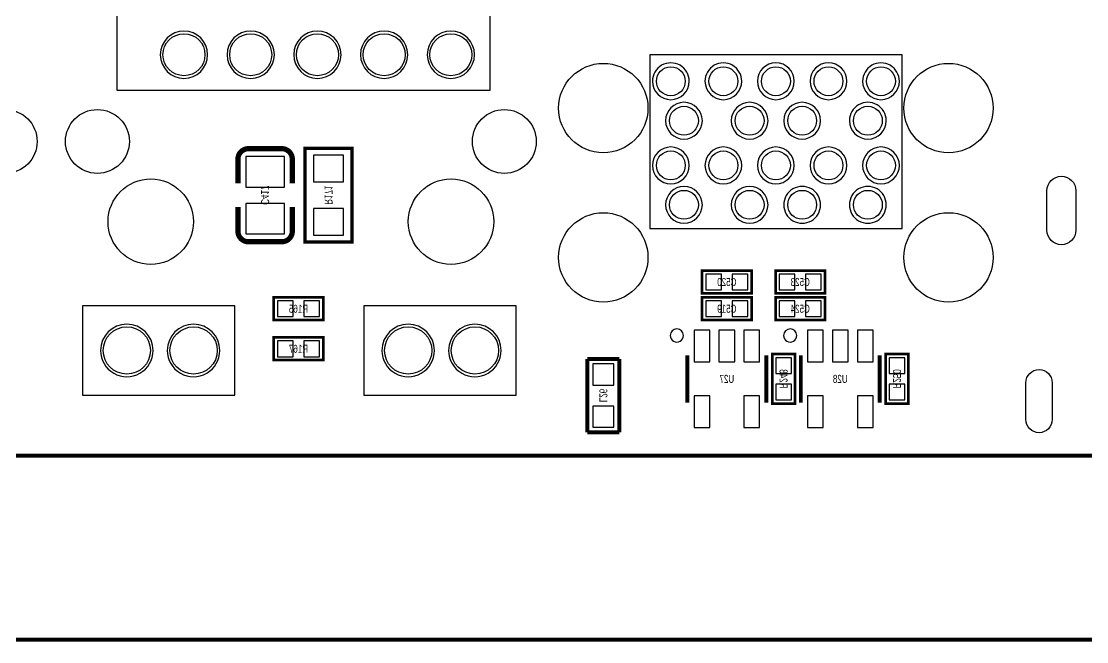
# Model space of a CAD drawing. Extents: x 0 to 125, y -7 to 87.
# Drawn here: x 55.06 to 95.61, y -7.08 to 16.52 of the extents above; entities that cross this region are included whole.
import ezdxf
from ezdxf.enums import TextEntityAlignment as Align

# ---------------------------------------------------------------- set-up
doc = ezdxf.new("R2010")
doc.units = 0
for name, color, linetype in [('BG_OUTLINE', 12, 'CONTINUOUS'), ('PG_SILKSCREEN_BOTTOM', 150, 'CONTINUOUS'), ('PIN_BOTTOM', 202, 'CONTINUOUS'), ('RD_SILKSCREEN_BOTTOM', 150, 'CONTINUOUS')]:
    doc.layers.add(name, color=color, linetype=linetype)

msp = doc.modelspace()

# ---------------------------------------------------------------- linework, layer by layer
at = {"layer": 'BG_OUTLINE', "const_width": 0.1524}
for points in [[(125.000004, 77.0001), (125.000004, 2.999994, -0.414214), (122.00001, 0), (2.999994, 0, -0.414214), (0, 2.999994), (0, 77.0001, -0.414214), (2.999994, 80.000094), (122.00001, 80.000094, -0.414214), (125.000004, 77.0001)], [(122.00001, 0), (122.00001, -1.499997), (125.000004, -1.499997), (125.000004, -4.99999, -0.414214), (123.000008, -6.999986), (1.999996, -6.999986, -0.414214), (0, -4.99999), (0, -1.499997), (2.999994, -1.499997), (2.999994, 0)]]:
    msp.add_lwpolyline(points, format="xyb", dxfattribs=at)
at = {"layer": 'PG_SILKSCREEN_BOTTOM'}
for points in [[(72.899981, 13.899998), (72.899981, 19.300012), (58.699959, 19.300012), (58.699959, 13.899998)], [(78.98318, 15.239898), (78.98318, 8.639912), (88.58316, 8.639912), (88.58316, 15.239898)], [(63.189764, 2.299995), (63.189764, 5.700014), (57.389776, 5.700014), (57.389776, 2.299995)], [(73.899979, 2.299995), (73.899979, 5.700014), (68.099965, 5.700014), (68.099965, 2.299995)]]:
    msp.add_lwpolyline(points, close=True, dxfattribs=at)
for points in [[(62.149863, 15.250008, 1), (60.349877, 15.250008, 1)], [(64.689863, 15.250008, 1), (62.889877, 15.250008, 1)], [(67.229863, 15.250008, 1), (65.429877, 15.250008, 1)], [(69.769863, 15.250008, 1), (67.969877, 15.250008, 1)], [(72.309863, 15.250008, 1), (70.509877, 15.250008, 1)], [(80.483177, 14.240002, 1), (79.083163, 14.240012, 1)], [(82.483173, 14.240002, 1), (81.083167, 14.240012, 1)], [(84.483169, 14.240002, 1), (83.083171, 14.240012, 1)], [(86.483165, 14.240002, 1), (85.083175, 14.240012, 1)], [(88.483186, 14.240002, 1), (87.083154, 14.240012, 1)], [(80.983074, 12.739903, 1), (79.583066, 12.73991, 1)], [(83.482866, 12.739903, 1), (82.082874, 12.73991, 1)], [(85.482862, 12.739903, 1), (84.082878, 12.73991, 1)], [(87.98306, 12.739903, 1), (86.58308, 12.73991, 1)], [(80.483177, 11.039907, 1), (79.083163, 11.039907, 1)], [(82.483173, 11.039907, 1), (81.083167, 11.039907, 1)], [(84.483169, 11.039907, 1), (83.083171, 11.039907, 1)], [(86.483165, 11.039907, 1), (85.083175, 11.039907, 1)], [(88.483161, 11.039907, 1), (87.083179, 11.039907, 1)], [(80.983074, 9.540011, 1), (79.583066, 9.540002, 1)], [(83.482866, 9.540011, 1), (82.082874, 9.540002, 1)], [(85.482862, 9.540011, 1), (84.082878, 9.540002, 1)], [(87.98306, 9.540011, 1), (86.58308, 9.540002, 1)], [(60.074886, 3.999814, 1), (58.074854, 3.999801, 1)], [(62.614886, 3.999814, 1), (60.614854, 3.999801, 1)], [(70.785076, 3.999814, 1), (68.785065, 3.999801, 1)], [(73.325076, 3.999814, 1), (71.325065, 3.999801, 1)], [(80.259987, 4.572, 1), (79.760009, 4.572009, 1)], [(84.577987, 4.572, 1), (84.078009, 4.572009, 1)]]:
    msp.add_lwpolyline(points, format="xyb", close=True, dxfattribs=at)
at = {"layer": 'PG_SILKSCREEN_BOTTOM', "const_width": 0.199898}
for points in [[(63.303937, 10.356088), (63.303937, 11.276076, -0.414214), (63.703987, 11.676126)], [(63.703987, 11.676126), (64.973987, 11.676126, -0.414214), (65.374037, 11.276076)], [(65.374037, 9.455912), (65.374037, 8.535924, -0.4144), (64.973987, 8.136128)], [(64.973987, 8.136128), (63.703987, 8.135874, -0.414214), (63.303937, 8.535924)]]:
    msp.add_lwpolyline(points, format="xyb", dxfattribs=at)
at = {"layer": 'PG_SILKSCREEN_BOTTOM'}
for points, const_width in [([(65.374037, 11.276076), (65.374037, 10.356088)], 0.199898), ([(65.862987, 11.684), (65.862987, 8.128), (67.640987, 8.128), (67.640987, 11.684), (65.862987, 11.684)], 0.127), ([(63.303937, 8.535924), (63.303937, 9.455912)], 0.199898), ([(80.9752, 6.1722), (82.8548, 6.1722), (82.8548, 7.0358), (80.9752, 7.0358), (80.9752, 6.1722)], 0.1016), ([(85.6488, 7.0358), (83.7692, 7.0358), (83.7692, 6.1722), (85.6488, 6.1722), (85.6488, 7.0358)], 0.1016), ([(64.669187, 5.1562), (66.548787, 5.1562), (66.548787, 6.0198), (64.669187, 6.0198), (64.669187, 5.1562)], 0.1016), ([(80.9752, 5.1562), (82.8548, 5.1562), (82.8548, 6.0198), (80.9752, 6.0198), (80.9752, 5.1562)], 0.1016), ([(85.6488, 6.0198), (83.7692, 6.0198), (83.7692, 5.1562), (85.6488, 5.1562), (85.6488, 6.0198)], 0.1016), ([(66.548787, 4.4958), (64.669187, 4.4958), (64.669187, 3.6322), (66.548787, 3.6322), (66.548787, 4.4958)], 0.1016), ([(76.6064, 3.6703), (76.6064, 0.889)], 0.1524), ([(77.8256, 3.6703), (76.6064, 3.6703)], 0.1524), ([(77.8256, 0.889), (77.8256, 3.6703)], 0.1524), ([(80.415003, 3.820998), (80.415003, 2.021002)], 0.150012), ([(83.414997, 2.021002), (83.414997, 3.820998)], 0.150012), ([(83.6422, 3.8608), (83.6422, 1.9812), (84.5058, 1.9812), (84.5058, 3.8608), (83.6422, 3.8608)], 0.1016), ([(84.733003, 3.820998), (84.733003, 2.021002)], 0.150012), ([(87.732997, 2.021002), (87.732997, 3.820998)], 0.150012), ([(87.9602, 3.8608), (87.9602, 1.9812), (88.8238, 1.9812), (88.8238, 3.8608), (87.9602, 3.8608)], 0.1016), ([(76.6064, 0.889), (77.8256, 0.889)], 0.1524)]:
    msp.add_lwpolyline(points, dxfattribs=dict(at, const_width=const_width))
at = {"layer": 'PIN_BOTTOM'}
for points in [[(65.073936, 11.376025), (63.604038, 11.376025), (63.604038, 10.216007), (65.073936, 10.216007)], [(67.323487, 11.43), (66.180487, 11.43), (66.180487, 10.414), (67.323487, 10.414)], [(65.073936, 9.595993), (63.604038, 9.595993), (63.604038, 8.435975), (65.073936, 8.435975)], [(67.323487, 9.398), (66.180487, 9.398), (66.180487, 8.382), (67.323487, 8.382)], [(81.115433, 6.903695), (81.115433, 6.304305), (81.714823, 6.304305), (81.714823, 6.903695)], [(82.115177, 6.903695), (82.115177, 6.304305), (82.714567, 6.304305), (82.714567, 6.903695)], [(84.508823, 6.304305), (84.508823, 6.903695), (83.909433, 6.903695), (83.909433, 6.304305)], [(85.508567, 6.304305), (85.508567, 6.903695), (84.909177, 6.903695), (84.909177, 6.304305)], [(64.809421, 5.887695), (64.809421, 5.288305), (65.40881, 5.288305), (65.40881, 5.887695)], [(65.809165, 5.887695), (65.809165, 5.288305), (66.408554, 5.288305), (66.408554, 5.887695)], [(81.115433, 5.887695), (81.115433, 5.288305), (81.714823, 5.288305), (81.714823, 5.887695)], [(82.115177, 5.887695), (82.115177, 5.288305), (82.714567, 5.288305), (82.714567, 5.887695)], [(84.508823, 5.288305), (84.508823, 5.887695), (83.909433, 5.887695), (83.909433, 5.288305)], [(85.508567, 5.288305), (85.508567, 5.887695), (84.909177, 5.887695), (84.909177, 5.288305)], [(80.665295, 4.770463), (80.665295, 3.571557), (81.264684, 3.571557), (81.264684, 4.770463)], [(81.615305, 4.770463), (81.615305, 3.571557), (82.214695, 3.571557), (82.214695, 4.770463)], [(82.565316, 4.770463), (82.565316, 3.571557), (83.164705, 3.571557), (83.164705, 4.770463)], [(84.983295, 4.770463), (84.983295, 3.571557), (85.582684, 3.571557), (85.582684, 4.770463)], [(85.933305, 4.770463), (85.933305, 3.571557), (86.532695, 3.571557), (86.532695, 4.770463)], [(86.883316, 4.770463), (86.883316, 3.571557), (87.482705, 3.571557), (87.482705, 4.770463)], [(65.40881, 3.764305), (65.40881, 4.363695), (64.809421, 4.363695), (64.809421, 3.764305)], [(66.408554, 3.764305), (66.408554, 4.363695), (65.809165, 4.363695), (65.809165, 3.764305)], [(84.373695, 3.720567), (83.774305, 3.720567), (83.774305, 3.121177), (84.373695, 3.121177)], [(88.691695, 3.720567), (88.092305, 3.720567), (88.092305, 3.121177), (88.691695, 3.121177)], [(77.61605, 3.48615), (76.81595, 3.48615), (76.81595, 2.68605), (77.61605, 2.68605)], [(84.373695, 2.720823), (83.774305, 2.720823), (83.774305, 2.121433), (84.373695, 2.121433)], [(88.691695, 2.720823), (88.092305, 2.720823), (88.092305, 2.121433), (88.691695, 2.121433)], [(80.665295, 2.270443), (80.665295, 1.071537), (81.264684, 1.071537), (81.264684, 2.270443)], [(82.565316, 2.270443), (82.565316, 1.071537), (83.164705, 1.071537), (83.164705, 2.270443)], [(84.983295, 2.270443), (84.983295, 1.071537), (85.582684, 1.071537), (85.582684, 2.270443)], [(86.883316, 2.270443), (86.883316, 1.071537), (87.482705, 1.071537), (87.482705, 2.270443)], [(77.61605, 1.88595), (76.81595, 1.88595), (76.81595, 1.08585), (77.61605, 1.08585)]]:
    msp.add_lwpolyline(points, close=True, dxfattribs=at)
for points in [[(94.101272, 8.574494), (94.101272, 10.07571, -1), (95.201067, 10.07571), (95.201067, 8.574494, -1)], [(93.299864, 1.373657), (93.299864, 2.773147, -1), (94.300675, 2.773147), (94.300675, 1.373657, -1)]]:
    msp.add_lwpolyline(points, format="xyb", close=True, dxfattribs=at)
for centre, radius in [((61.249865, 15.250008), 0.799998), ((63.789865, 15.250008), 0.799998), ((66.329865, 15.250008), 0.799998), ((68.869865, 15.250008), 0.799998), ((71.409865, 15.250008), 0.799998), ((77.212977, 13.220014), 1.699997), ((79.783178, 14.240002), 0.549999), ((81.783174, 14.240002), 0.549999), ((83.78317, 14.240002), 0.549999), ((85.783166, 14.240002), 0.549999), ((87.783162, 14.240002), 0.549999), ((90.353159, 13.220014), 1.699997), ((54.444976, 11.950014), 1.214996), ((57.954977, 11.950014), 1.214996), ((73.444964, 11.950014), 1.214996), ((80.283075, 12.739903), 0.549999), ((82.782867, 12.739903), 0.549999), ((84.782863, 12.739903), 0.549999), ((87.283061, 12.739903), 0.549999), ((79.783178, 11.039907), 0.549999), ((81.783174, 11.039907), 0.549999), ((83.78317, 11.039907), 0.549999), ((85.783166, 11.039907), 0.549999), ((87.783162, 11.039907), 0.549999), ((59.98497, 8.900008), 1.625003), ((71.41497, 8.900008), 1.625003), ((80.283075, 9.540011), 0.549999), ((82.782867, 9.540011), 0.549999), ((84.782863, 9.540011), 0.549999), ((87.283061, 9.540011), 0.549999), ((77.212977, 7.540015), 1.699997), ((90.353159, 7.540015), 1.699997), ((59.074863, 3.999814), 0.899998), ((61.614863, 3.999814), 0.899998), ((69.785078, 3.999814), 0.899998), ((72.325078, 3.999814), 0.899998)]:
    msp.add_circle(centre, radius, dxfattribs=at)

# ---------------------------------------------------------------- texts
at = {"layer": 'RD_SILKSCREEN_BOTTOM', "text_generation_flag": 2, "width": 0.75}
for s, p in [('C417', (64.186587, 9.906356)), ('R171', (66.599587, 9.906356)), ('R248', (83.9216, 2.921356)), ('R250', (88.2396, 2.921356)), ('L26', (77.0636, 2.286356))]:
    msp.add_text(s, height=0.3048, rotation=270, dxfattribs=at).set_placement(p, align=Align.CENTER)
for s, p in [('C520', (81.915, 6.4516)), ('C523', (84.709, 6.4516)), ('R165', (65.608987, 5.4356)), ('C519', (81.915, 5.4356)), ('C524', (84.709, 5.4356)), ('R167', (65.608987, 3.9116)), ('U27', (81.915, 2.7686)), ('U28', (86.233, 2.7686))]:
    msp.add_text(s, height=0.3048, dxfattribs=at).set_placement(p, align=Align.CENTER)

doc.saveas('drawing.dxf')
